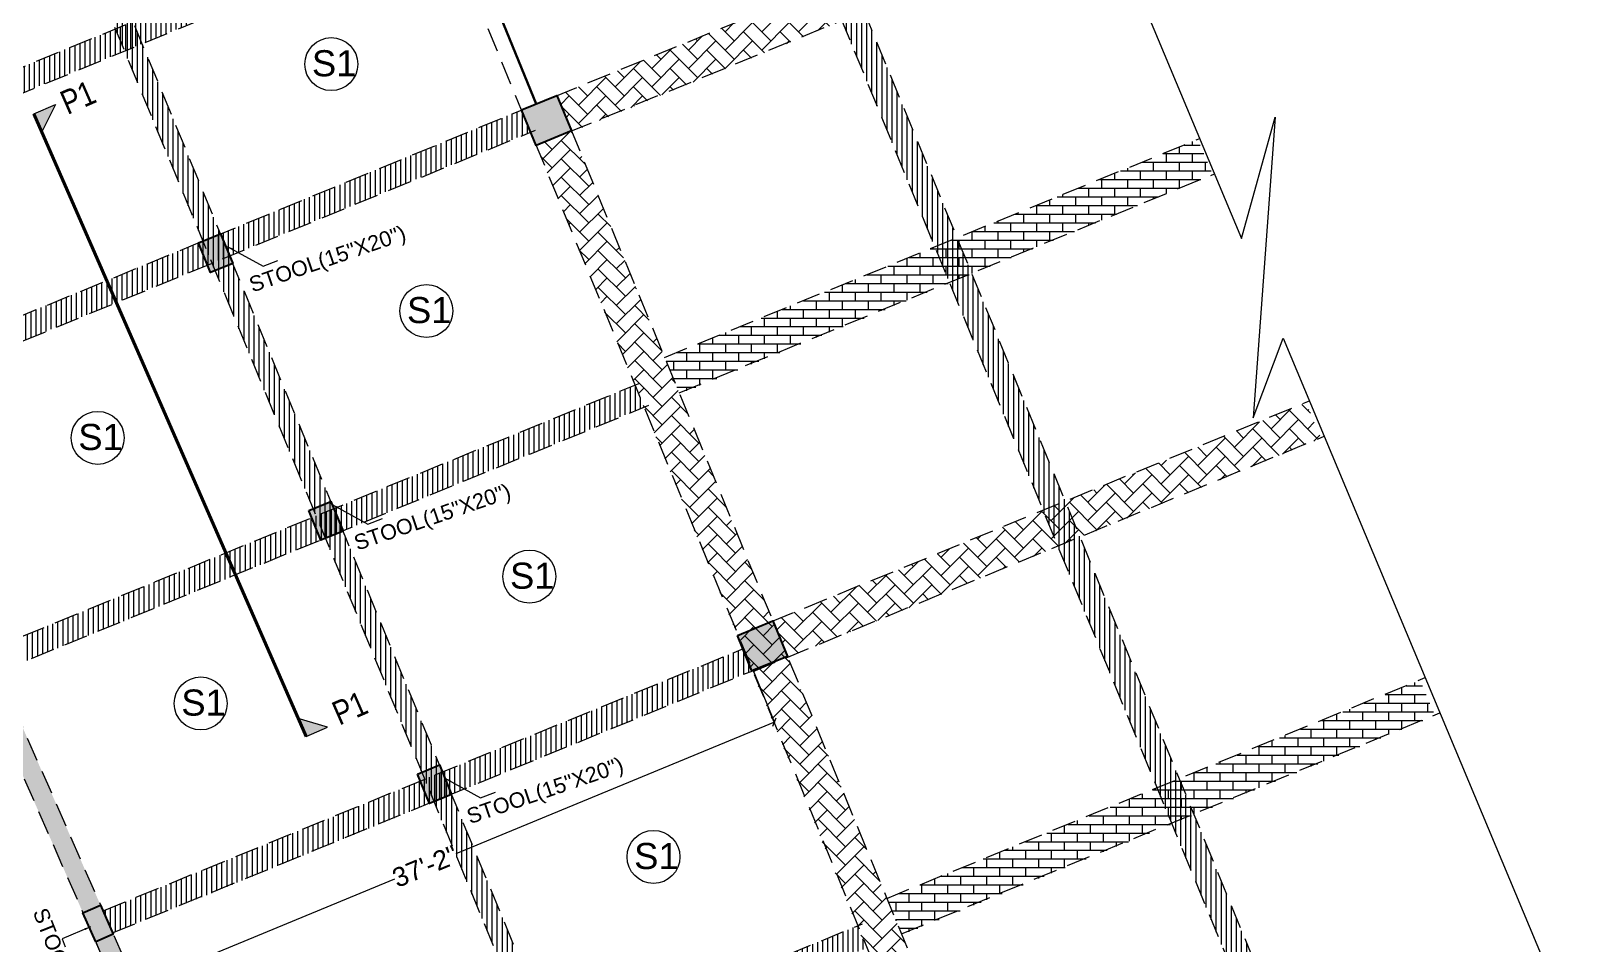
# Model space of a CAD drawing. Header units: inches. Extents: x 1182429 to 1211915, y -922309 to -906718.
# Drawn here: x 1182953 to 1183925, y -920059 to -919487 of the extents above; entities that cross this region are included whole.
import ezdxf

# ---------------------------------------------------------------- set-up
doc = ezdxf.new("R2010")
doc.units = ezdxf.units.IN
doc.header["$LTSCALE"] = 6
doc.header["$PDMODE"] = 2
doc.linetypes.add('CONTINOUS', pattern=[2000000, 1000000, 1000000])
doc.linetypes.add('DASHED2', pattern=[0.375, 0.25, -0.125])
for name, color, linetype in [('A-CUTOUT', 3, 'CONTINOUS'), ('COLL SIZE', 160, 'Continuous'), ('DIM', 7, 'Continuous'), ('door', 5, 'Continuous'), ('FITTING', 24, 'Continuous'), ('Plot Boundary', 245, 'Continuous')]:
    doc.layers.add(name, color=color, linetype=linetype)
for name, color, linetype, lineweight in [('col hatch', 13, 'Continuous', 30), ('column', 240, 'Continuous', 25), ('DIM-2', 1, 'Continuous', 13), ('GRID DIM-2', 1, 'Continuous', 9), ('v.b', 200, 'Continuous', 5), ('W', 250, 'Continuous', 5), ('wall', 7, 'Continuous', 30)]:
    doc.layers.add(name, color=color, linetype=linetype, lineweight=lineweight)
doc.styles.add('A', font='arial.ttf')
doc.styles.add('ARI', font='arial.ttf')
doc.dimstyles.new('Copy(2) of AA', dxfattribs={"dimtxt": 12, "dimasz": 4, "dimexe": 0.18, "dimexo": 0, "dimgap": 0.09, "dimtad": 0, "dimdec": 0, "dimzin": 0, "dimdsep": 46, "dimlunit": 3, "dimtxsty": 'ARI', "dimblk": 'OBLIQUE', "dimcen": 0.09, "dimclrd": 7, "dimclre": 7, "dimclrt": 7, "dimadec": 0, "dimazin": 0, "dimtfac": 1, "dimtdec": 0, "dimtofl": 0, "dimtmove": 0, "dimatfit": 3, "dimfxl": 1, "dimtolj": 1, "dimtzin": 0, "dimlwd": 5, "dimlwe": 5, "dimarcsym": 0})

# ---------------------------------------------------------------- blocks, each defined once
blk = doc.blocks.new('_Oblique')
at = {"layer": 'DIM', "color": 0, "lineweight": -2}
blk.add_line((-0.5, -0.5), (0.5, 0.5), dxfattribs=at)
blk = doc.blocks.new('*D170')
at = {"layer": 'Defpoints', "color": 0, "ltscale": 6, "transparency": 16777216}
for p in [(1183405.317838063, -919888.0419132428, -8022.922091387296), (1182993.258883086, -920058.0887407814, -17289.02613338118), (1183006.611779637, -920090.4455961168)]:
    blk.add_point(p, dxfattribs=at)
at = {"layer": 'wall', "color": 7, "lineweight": 5, "ltscale": 6, "transparency": 16777216}
for p, q in [((1183405.317838063, -919888.0419132428), (1183418.739399201, -919920.5651572032)), ((1183418.670734615, -919920.3987685782), (1183218.914893024, -920002.8332035893)), ((1183006.611779637, -920090.4455961168), (1183180.650881524, -920018.6238415206)), ((1182993.258883086, -920058.0887407814), (1183006.680444224, -920090.6119847419))]:
    blk.add_line(p, q, dxfattribs=at)
at = {"layer": 'wall', "color": 7, "lineweight": 5, "ltscale": 6, "transparency": 16777216, "xscale": 4, "yscale": 4, "zscale": 4}
for p, rotation in [((1183418.670734615, -919920.3987685782), 22.42476301052546), ((1183006.611779637, -920090.4455961168), 202.4247630105255)]:
    blk.add_blockref('_Oblique', p, dxfattribs=dict(at, rotation=rotation))
at = {"layer": 'wall', "color": 7, "ltscale": 6, "transparency": 16777216, "insert": (1183199.782887274, -920010.728522555), "char_height": 12, "attachment_point": 5, "rotation": 22.424763010525457, "style": 'ARI'}
blk.add_mtext('\\A1;37\'-2"', dxfattribs=at)

msp = doc.modelspace()

# ---------------------------------------------------------------- hatches: boundary and pattern name
at = {"layer": 'A-CUTOUT', "lineweight": 0, "ltscale": 0.3}
h = msp.add_hatch(dxfattribs=at)
h.set_pattern_fill('AR-BRSTD', color=256, scale=0.08)
h.set_pattern_definition([(0, (-20295.54616189701, -15433.39074042079), (0, 5.419344), []), (90, (-20295.54616189701, -15433.39074042079), (-8.128, 5.419344), [5.419344, -5.419344])])
h.paths.add_polyline_path([(1183366.511860709, -919685.0772008536), (1183684.098574411, -919555.2390821323), (1183693.367949947, -919577.3776826899), (1183359.182855084, -919714.7202518259), (1183349.790080301, -919691.8655364093)])
h = msp.add_hatch(dxfattribs=at)
h.set_pattern_fill('AR-BRSTD', color=256, scale=0.08)
h.set_pattern_definition([(0, (-20156.25515133678, -15772.31682772096), (0, 5.419344), []), (90, (-20156.25515133678, -15772.31682772096), (-8.128, 5.419344), [5.419344, -5.419344])])
h.paths.add_polyline_path([(1183505.802871269, -920024.0032881538), (1183823.389584971, -919894.1651694325), (1183832.658960507, -919916.3037699901), (1183498.473865645, -920053.646339126), (1183489.081090861, -920030.7916237095)])
at = {"layer": 'col hatch', "lineweight": 25, "ltscale": 100, "true_color": 0x52271e}
h = msp.add_hatch(color=19, dxfattribs=at)
h.dxf.hatch_style = 1
h.paths.add_polyline_path([(1183057.613019248, -919620.1482904818), (1183071.487032588, -919614.4463825703), (1183079.08957647, -919632.9450670243), (1183065.21556313, -919638.6469749358)])
h = msp.add_hatch(color=19, dxfattribs=at)
h.dxf.hatch_style = 1
h.paths.add_polyline_path([(1183126.789031091, -919787.838662952), (1183140.663044431, -919782.1367550405), (1183148.265588314, -919800.6354394945), (1183134.391574973, -919806.337347406)])
h = msp.add_hatch(color=19, dxfattribs=at)
h.dxf.hatch_style = 1
h.paths.add_polyline_path([(1183194.860027853, -919952.9117692545), (1183208.734041194, -919947.209861343), (1183216.336585076, -919965.708545797), (1183202.462571736, -919971.4104537085)])
at = {"layer": 'COLL SIZE', "lineweight": 25, "ltscale": 100}
h = msp.add_hatch(color=256, dxfattribs=at)
h.dxf.hatch_style = 1
h.paths.add_polyline_path([(1182993.239418321, -920058.0972849438), (1182985.208885335, -920039.7803398869), (1182996.198206157, -920034.956518858), (1183004.227427908, -920053.2740394885)])
at = {"layer": 'column', "ltscale": 10}
h = msp.add_hatch(color=256, dxfattribs=at)
h.dxf.hatch_style = 1
h.paths.add_polyline_path([(1183260.140908646, -919536.8659265123), (1183282.339329991, -919527.7428738535), (1183291.462382649, -919549.9412951979), (1183269.263961305, -919559.0643478569)])
h = msp.add_hatch(color=256, dxfattribs=at)
h.dxf.hatch_style = 1
h.paths.add_polyline_path([(1183395.466189752, -919866.1425097875), (1183417.664611096, -919857.0194571287), (1183426.787663755, -919879.2178784731), (1183404.589242411, -919888.3409311321)])
at = {"layer": 'DIM-2', "ltscale": 0.3}
h = msp.add_hatch(color=256, dxfattribs=at)
h.dxf.hatch_style = 1
h.paths.add_polyline_path([(1182954.47666209, -919539.2364598027), (1182959.38319863, -919550.456874138), (1182967.926594711, -919533.3549848499)])
h.paths.add_polyline_path([(1183120.162225759, -919918.131156378), (1183125.068762299, -919929.3515707131), (1183138.518694921, -919923.4700957602)])
at = {"layer": 'door', "lineweight": 0, "ltscale": 0.3}
h = msp.add_hatch(dxfattribs=at)
h.set_pattern_fill('AR-HBONE', color=256, scale=0.08)
h.set_pattern_definition([(45, (-20156.25515133678, -15772.31682772096), (0, 11.49472783496852), [24.384, -8.128]), (135, (-20150.50779133686, -15766.56946772092), (1.13686837721616e-15, 11.49472783496852), [24.384, -8.128])])
h.paths.add_polyline_path([(1183299.061085276, -919520.9544771673), (1183616.647798978, -919391.1163584461), (1183625.917174514, -919413.2549590037), (1183291.732079651, -919550.5975281396), (1183282.339304867, -919527.742812723)])
h = msp.add_hatch(dxfattribs=at)
h.set_pattern_fill('AR-HBONE', color=256, scale=0.08)
h.set_pattern_definition([(45, (44398.92215663171, -17805.9864268346), (0, 11.49472783496852), [24.384, -8.128]), (135, (44404.66951663163, -17800.23906683456), (1.13686837721616e-15, 11.49472783496852), [24.384, -8.128])])
h.paths.add_polyline_path([(1183269.263998896, -919559.0644922019), (1183291.46242436, -919549.9414495658), (1183628.635046758, -920370.3576214017), (1183606.589130858, -920379.3984379194)])
h = msp.add_hatch(dxfattribs=at)
h.set_pattern_fill('AR-HBONE', color=256, scale=0.08)
h.set_pattern_definition([(45, (-20020.93014599406, -16101.59352432867), (0, 11.49472783496852), [24.384, -8.128]), (135, (-20015.18278599414, -16095.84616432863), (1.13686837721616e-15, 11.49472783496852), [24.384, -8.128])])
h.paths.add_polyline_path([(1183434.386090619, -919850.231173775), (1183751.972804321, -919720.3930550538), (1183761.242179857, -919742.5316556114), (1183427.057084994, -919879.8742247473), (1183417.66431021, -919857.0195093307)])
at = {"layer": 'FITTING', "lineweight": 0, "ltscale": 0.3}
h = msp.add_hatch(dxfattribs=at)
h.set_pattern_fill('ANSI31', color=256, angle=45)
h.set_pattern_definition([(90, (-20156.25515133678, -15772.31682772096), (-3.175, 0), [])])
h.paths.add_polyline_path([(1182749.103556291, -918832.6620047267), (1182717.175937162, -918754.7828018967), (1182705.912029097, -918759.3992429976), (1182841.164737776, -919087.388927583), (1182909.791066668, -919253.808721961), (1182984.189288588, -919434.2254365667), (1183033.655270854, -919554.1811260278), (1183098.473737428, -919711.3668017497), (1183146.359532154, -919827.490514625), (1183177.063203766, -919901.9473418935), (1183212.20404994, -919987.1643786926), (1183238.178391195, -920050.1525145959), (1183289.138326016, -920173.7310596145), (1183324.805254892, -920260.223854224), (1183366.977365936, -920362.4918053425), (1183403.395061714, -920450.8052200482), (1183431.554914834, -920519.0932523768), (1183443.791471523, -920517.2898272038), (1183416.697837917, -920451.5873482574), (1183386.324700273, -920377.9320704218), (1183364.020031051, -920323.8429398277), (1183337.84957176, -920260.379214983), (1183310.675532881, -920194.48179579), (1183273.169297948, -920103.5286586143), (1183244.195090257, -920033.2658052162), (1183219.093667066, -919972.3945076617), (1183193.550263372, -919910.4514012896), (1183162.276458703, -919834.6119934922), (1183131.167701167, -919759.1728272696), (1183100.523172162, -919684.8594216388), (1183081.628190192, -919639.0388296745), (1183054.105290621, -919572.29541849), (1183024.202075172, -919499.77970846), (1182998.725323969, -919437.9982352993), (1182975.253912763, -919381.0797392954), (1182945.319184207, -919308.4876095471), (1182906.154293674, -919213.5122096608), (1182866.167113867, -919116.5427469367), (1182833.81427488, -919038.0866660324), (1182788.487048192, -918928.1675159478), (1182761.509229572, -918862.7459335912)])
h = msp.add_hatch(dxfattribs=at)
h.set_pattern_fill('ANSI31', color=256, angle=45)
h.set_pattern_definition([(90, (-20560.63911999017, -14788.36067992647), (-3.175, 0), [])])
h.paths.add_polyline_path([(1183153.149183626, -919425.3531918752), (1183205.473825274, -919403.8489392214), (1183211.17572801, -919417.7229399696), (1182868.621489264, -919558.5050540133), (1182796.641391409, -919588.1133520142), (1182790.617967655, -919574.374447992)])
h = msp.add_hatch(dxfattribs=at)
h.set_pattern_fill('ANSI31', color=256, angle=45)
h.set_pattern_definition([(90, (53170.20079468028, -17807.47920022742), (-3.175, 0), [])])
h.paths.add_polyline_path([(1183479.771893466, -919487.2620245776), (1183744.25135146, -920130.7995185605), (1183730.37733812, -920136.5014264722), (1183460.870271696, -919480.7306401415), (1183474.744287611, -919475.0287384941)])
h = msp.add_hatch(dxfattribs=at)
h.set_pattern_fill('ANSI31', color=256, angle=45)
h.set_pattern_definition([(90, (-20505.66445481637, -14921.27311345318), (-3.175, 0), [])])
h.paths.add_polyline_path([(1183208.1238488, -919558.2656254019), (1183260.448490447, -919536.7613727481), (1183266.150393184, -919550.6353734963), (1182923.596154437, -919691.41748754), (1182857.668888672, -919718.9860320399), (1182851.479021027, -919704.8647346332)])
h = msp.add_hatch(dxfattribs=at)
h.set_pattern_fill('ANSI31', color=256, angle=45)
h.set_pattern_definition([(90, (-20434.81095572258, -15093.67649697699), (-3.175, 0), [])])
h.paths.add_polyline_path([(1183278.977347893, -919730.6690089257), (1183331.301989541, -919709.1647562719), (1183337.003892278, -919723.0387570201), (1182994.449653531, -919863.8208710639), (1182932.257397846, -919889.116682818), (1182926.180424943, -919875.2529386135)])
h = msp.add_hatch(dxfattribs=at)
h.set_pattern_fill('ANSI31', color=256, angle=45)
h.set_pattern_definition([(90, (-20366.93536869274, -15258.8330044488), (-3.175, 0), [])])
h.paths.add_polyline_path([(1183346.852934923, -919895.8255163975), (1183399.177576571, -919874.3212637437), (1183404.879479308, -919888.195264492), (1183062.325240561, -920028.9773785357), (1183003.838434891, -920052.3866075755), (1182997.857925828, -920038.7429318206)])
h = msp.add_hatch(dxfattribs=at)
h.set_pattern_fill('ANSI31', color=256, angle=45)
h.set_pattern_definition([(90, (-20295.13197329338, -15432.44650567067), (-3.175, 0), [])])
h.paths.add_polyline_path([(1183418.656330323, -920069.4390176194), (1183470.98097197, -920047.9347649656), (1183476.682874707, -920061.8087657138), (1183134.12863596, -920202.5908797575), (1183079.42439796, -920224.7917670504), (1183073.515047035, -920211.3104284047)])
at = {"layer": 'Plot Boundary', "ltscale": 10}
h = msp.add_hatch(dxfattribs=at)
h.set_pattern_fill('AR-CONC', color=250, scale=0.06)
h.set_pattern_definition([(49.99999999999999, (-20156.25515133678, -15772.31682772096), (10.93108013976024, -0.9563451323341852), [1.143, -12.573]), (355, (-20156.25515133678, -15772.31682772096), (-2.11460528549816, 11.46341071434211), [0.9144, -10.0584350502]), (100.4514447, (-20155.34423091682, -15772.39652293094), (8.816474825421196, 10.50706511473171), [0.9714005279999998, -10.685414676]), (46.18420000000001, (-20156.25515133678, -15769.26882772101), (16.26474245352779, -2.522539675963629), [1.7145, -18.8595]), (96.63555760999994, (-20154.89975733683, -15769.47903772094), (14.24424804309018, 14.84556747586329), [1.4571013884, -16.0281364896]), (351.1841511700001, (-20156.25515133678, -15769.26882772101), (14.24424804389862, 14.84556747513196), [1.3715980242, -15.0875839152]), (21, (-20154.7311513368, -15770.030827721), (9.096863476147949, -6.135911891225256), [1.143, -12.573]), (326.0000000000001, (-20154.7311513368, -15770.030827721), (3.708121700858824, 11.05127796733916), [0.9144, -10.0584]), (71.45144499999999, (-20153.97307938081, -15770.54215371492), (12.80498515672297, 4.915366133154314), [0.971400528, -10.685396256]), (37.50000000000001, (-20156.25515133678, -15772.31682772096), (0.185316195035509, 5.073302332389186), [0, -9.93648, 0, -10.2108, 0, -10.0965]), (7.499999999999999, (-20156.25515133678, -15772.31682772096), (4.009179750618345, 6.010834489087171), [0, -5.821679999999999, 0, -9.70788, 0, -3.8481]), (327.5, (-20159.65367133683, -15772.31682772096), (8.135435710012283, -0.3437246395604066), [0, -3.81, 0, -11.8872, 0, -15.7734]), (317.5, (-20161.1776713368, -15772.31682772096), (8.887750883161083, 1.525589461999982), [0, -4.952999999999999, 0, -7.89432, 0, -11.2014])])
h.paths.add_polyline_path([(1184025.012524817, -920446.8833604113), (1184060.791977672, -920451.8923000605), (1184066.181237461, -920464.7637895481), (1183924.692550585, -920444.9560998684), (1183716.167253524, -920486.1721385568), (1183528.973095622, -920516.8648245235), (1183373.377978936, -920539.7973459533), (1183214.681340416, -920563.1869878726), (1183021.992680263, -920123.6809666374), (1182748.763695847, -919500.4694931072), (1182460.553049185, -918843.0861551821), (1182822.165367084, -918696.0772321811), (1182994.147877078, -918626.3291072135), (1183183.910107257, -918549.3703528314), (1183188.456595527, -918560.4757319068), (1183003.273859242, -918635.6683292036), (1182826.914882173, -918707.2780797044), (1182637.763870001, -918784.0819771512), (1182476.495759003, -918849.5641509779), (1182540.434653104, -918995.4031895918), (1182612.710224441, -919160.2574615849), (1182763.440029046, -919504.05899433), (1182872.473042467, -919752.7537845357), (1182968.683299293, -919972.2009857665), (1183051.704950949, -920161.566129344), (1183110.935232712, -920296.6652340537), (1183199.043888949, -920497.6333912251), (1183221.93282209, -920549.9885866033), (1183381.547899654, -920526.4635797476), (1183547.135604945, -920502.0582919663), (1183637.359326658, -920489.8133246324), (1183721.398248805, -920473.1151711503), (1183849.784528223, -920447.6053984892), (1183926.356264648, -920433.0719906511)])

# ---------------------------------------------------------------- linework, layer by layer
at = {"layer": 'col hatch', "color": 19, "lineweight": 25, "ltscale": 100, "true_color": 0x52271e}
for points, elevation in [([(1183057.613019248, -919620.1482904818), (1183071.487032588, -919614.4463825703), (1183079.08957647, -919632.9450670243), (1183065.21556313, -919638.6469749358), (1183057.613019248, -919620.1482904818)], -13027.41427612697), ([(1183126.789031091, -919787.838662952), (1183140.663044431, -919782.1367550405), (1183148.265588314, -919800.6354394945), (1183134.391574973, -919806.337347406), (1183126.789031091, -919787.838662952)], -13436.03541247827), ([(1183194.860027853, -919952.9117692545), (1183208.734041194, -919947.209861343), (1183216.336585076, -919965.708545797), (1183202.462571736, -919971.4104537085), (1183194.860027853, -919952.9117692545)], -13514.93827958361)]:
    msp.add_lwpolyline(points, dxfattribs=dict(at, elevation=elevation))
at = {"layer": 'COLL SIZE', "lineweight": 25, "ltscale": 100, "elevation": -17289.02613338118}
msp.add_lwpolyline([(1182993.239418321, -920058.0972849438), (1182985.208885335, -920039.7803398869), (1182996.198206157, -920034.956518858), (1183004.227427908, -920053.2740394885), (1182993.239418321, -920058.0972849438)], dxfattribs=at)
at = {"layer": 'column', "ltscale": 10, "elevation": -8022.884435795179}
for points in [[(1183260.140908646, -919536.8659265123), (1183282.339329991, -919527.7428738535), (1183291.462382649, -919549.9412951979), (1183269.263961305, -919559.0643478569), (1183260.140908646, -919536.8659265123)], [(1183395.466189752, -919866.1425097875), (1183417.664611096, -919857.0194571287), (1183426.787663755, -919879.2178784731), (1183404.589242411, -919888.3409311321), (1183395.466189752, -919866.1425097875)]]:
    msp.add_lwpolyline(points, dxfattribs=at)
at = {"layer": 'DIM-2', "ltscale": 0.3}
for p, q in [((1182954.47666209, -919539.2364598028), (1182967.926594711, -919533.3549848499)), ((1182967.926594711, -919533.3549848499), (1182959.38319863, -919550.456874138)), ((1183138.518694921, -919923.4700957602), (1183120.162225759, -919918.131156378)), ((1183125.068762299, -919929.3515707131), (1183138.518694921, -919923.4700957602))]:
    msp.add_line(p, q, dxfattribs=at)
at = {"layer": 'DIM-2', "lineweight": 40, "ltscale": 0.3}
msp.add_line((1183125.068762299, -919929.3515707131), (1182954.476662089, -919539.2364598034), dxfattribs=at)
at = {"layer": 'v.b', "linetype": 'DASHED2', "ltscale": 10}
for p, q in [((1182704.85641287, -918756.8393590824, -8010.108219088374), (1183431.571482781, -920519.1334298754, -13459.77636011887)), ((1183443.791488468, -920517.2898246472, -13459.77636011887), (1182715.974967971, -918752.324720985, -8010.109123361724)), ((1182460.553049185, -918843.0861551821, 5509.876187883996), (1183214.681340416, -920563.1869878726, -19470.42065313823)), ((1182471.543217094, -918838.2678350066, 5509.876187883996), (1183226.988695887, -920561.3730575958, -19150.04367516137)), ((1183262.073450635, -919541.5682320826, -8022.884435795179), (1183147.404098153, -919262.5521289347, -8022.884435795179)), ((1183269.390250873, -919533.0646545711, -4053.763878053163), (1183165.776493039, -919280.9492783382, -4053.763878053163)), ((1183260.140972469, -919536.8660818071, -8022.884435795179), (1183616.794121855, -919391.0565376593)), ((1182789.608092535, -919574.78651046, -16456.29443996387), (1183214.732418, -919400.0699597845, -4053.763878053163)), ((1182795.310000447, -919588.6605238003, -16456.29443996387), (1183220.434325912, -919413.9439731248, -4053.763878053163)), ((1183269.264025128, -919559.0645031518, -8022.884435795179), (1183625.917174514, -919413.2549590037)), ((1183451.602238861, -919458.1794497008, -8022.884435795178), (1183739.358663288, -920158.3549932323, -8022.884435795178)), ((1183465.476252201, -919452.477541789, -8022.884435795178), (1183753.232676629, -920152.6530853205, -8022.884435795178)), ((1182838.060834565, -919710.379307935, -19837.36464082439), (1183263.185160029, -919535.6627572596, -7434.834078913682)), ((1183260.140908646, -919536.8659265123, -8022.884435795179), (1183616.720511067, -920401.2020202494, -8037.561601383883)), ((1183282.339329991, -919527.7428738535, -8022.884435795179), (1183637.757401383, -920392.5563513519, -8022.884435795179)), ((1182843.762742476, -919724.2533212752, -19837.36464082439), (1183268.887067941, -919549.5367705998, -7434.834078913682)), ((1183349.784801661, -919691.852745177, -8022.884435795153), (1183685.29212374, -919554.6541312155)), ((1183358.913139492, -919714.0640265245, -7938.241115483965), (1183694.420878612, -919576.8664273155)), ((1182926.169719312, -919875.2285152476, -20058.55102830815), (1183334.261807792, -919707.97780072, -7843.455215264985)), ((1182932.190018452, -919888.9629663716, -20058.55102830815), (1183339.963715704, -919721.8518140602, -7843.455215264985)), ((1183395.908168304, -919865.9608665286, -8028.472749142294), (1183754.134766562, -919719.0753628516)), ((1183405.247815351, -919888.5998340719, -8028.857178159893), (1183763.257819221, -919741.2737841962)), ((1182997.818135751, -920038.6521564515, -17289.02613338118), (1183399.359109357, -919874.2730289198, -8028.849489367943)), ((1183003.838434891, -920052.3866075755, -17289.02613338118), (1183405.061017269, -919888.14704226, -8028.849489367943)), ((1183489.081164774, -920030.7918564345, -8022.884435795175), (1183826.576369318, -919892.5012410062)), ((1183498.204150052, -920052.9901138247, -8022.884435795181), (1183835.800238131, -919914.5311551531)), ((1183073.515047035, -920211.3104284047, -19598.75671222849), (1183473.956015997, -920046.7381829335, -7916.335692536466))]:
    msp.add_line(p, q, dxfattribs=at)
at = {"layer": 'W', "ltscale": 10}
for points in [[(1183467.267901578, -919077.6856442089), (1183549.236043794, -919230.1128566298), (1183711.425371612, -919617.4792686839)], [(1183711.425371612, -919617.4792686838), (1183732.467741693, -919541.2930029992), (1183718.822525077, -919729.7642966543), (1183737.55139218, -919679.877596522)], [(1183737.55139218, -919679.8775965219), (1183930.86905502, -920141.5896613575)]]:
    msp.add_lwpolyline(points, dxfattribs=at)
for centre in [(1183140.903897436, -919508.1464389709), (1183200.492017583, -919662.7992417031), (1182994.466136116, -919742.2811621453), (1183265.056228548, -919829.2100677429), (1183059.030347082, -919908.691988185), (1183342.852002843, -920004.8302117373)]:
    msp.add_circle(centre, 16.6015766520879, dxfattribs=at)
at = {"layer": 'wall', "color": 5, "ltscale": 6}
msp.add_line((1183165.776493039, -919280.9492783382, -4053.763878053163), (1183269.390250872, -919533.0646545716, -8022.884435795179), dxfattribs=at)

# ---------------------------------------------------------------- texts
at = {"style": 'A'}
for p in [(1183128.742387721, -919515.752457696), (1183188.330507867, -919670.4052604282), (1182982.304626401, -919749.8871808704), (1183252.894718833, -919836.8160864679), (1183046.868837366, -919916.2980069101), (1183330.690493128, -920012.4362304624)]:
    msp.add_text('S1', height=16.35555555555556, dxfattribs=at).set_placement(p)
at = {"layer": 'GRID DIM-2', "ltscale": 0.3, "char_height": 15, "width": 210.2977007080335, "attachment_point": 1, "rotation": 23.61911306822788, "style": 'ARI'}
for insert in [(1182969.467634035, -919526.3007442906), (1183139.860752793, -919908.9000511469)]:
    msp.add_mtext('{\\fArial Narrow|b0|i0|c0|p34;P1}', dxfattribs=dict(at, insert=insert))
at = {"layer": 'wall', "lineweight": 25, "style": 'ARI'}
for s, rotation, p in [('STOOL(15"X20")', 18.92687248981113, (1183091.450363566, -919651.2291195538, -13848.21271835886)), ('STOOL(15"X20")', 18.92687248981113, (1183157.185985532, -919813.0010144687, -11991.31777016908)), ('STOOL(15"X20")', 18.92687248981113, (1183227.842462874, -919984.3439468486, -14335.7367218155)), ('STOOL(12"X20")', 291.6154977829513, (1182953.6232147, -920039.2592723498, 2670.638308211735))]:
    msp.add_text(s, height=9.599999999999998, rotation=rotation, dxfattribs=at).set_placement(p)

# ---------------------------------------------------------------- dimensions: what is measured, and where the dimension line sits
at = {"layer": 'wall', "color": 2, "ltscale": 6}
dim = msp.add_linear_dim(base=(1183006.611779637, -920090.4455961168), p1=(1183405.317838063, -919888.0419132428, -8022.922091387296), p2=(1182993.258883086, -920058.0887407814, -17289.02613338118), angle=202.4247630105597, dimstyle='Copy(2) of AA', override={"dimfxl": 0.18, "dimarcsym": 1}, dxfattribs=at)
dim.commit()
dim.dimension.update_dxf_attribs({"geometry": '*D170', "text_midpoint": (1183199.782887274, -920010.728522555), "dimtype": 129})

# ---------------------------------------------------------------- leaders
at = {"layer": 'wall', "color": 5, "ltscale": 6}
for points in [[(1183075.67454909, -919622.3014737971, -12325.59522329276), (1183098.089844102, -919634.6301535525, -12325.59522329276), (1183107.349917881, -919631.1112625063, -12325.59522329276)], [(1183141.410171056, -919784.073368712, -10468.70027510298), (1183163.825466068, -919796.4020484674, -10468.70027510298), (1183173.085539848, -919792.8831574213, -10468.70027510298)], [(1183212.066648398, -919955.4163010919, -12813.1192267494), (1183234.481943411, -919967.7449808473, -12813.1192267494), (1183243.74201719, -919964.2260898012, -12813.1192267494)], [(1182989.961665016, -920048.6127777796, 8971.380008959759), (1182972.174813858, -920056.123634795, 8971.380008959759), (1182974.056809922, -920061.1628693265, 8971.380008959759)]]:
    msp.add_leader(points, dimstyle='Copy(2) of AA', override={"dimgap": 0.09, "dimtad": 0, "dimfxl": 0.18, "dimarcsym": 1}, dxfattribs=at)

doc.saveas('drawing.dxf')
